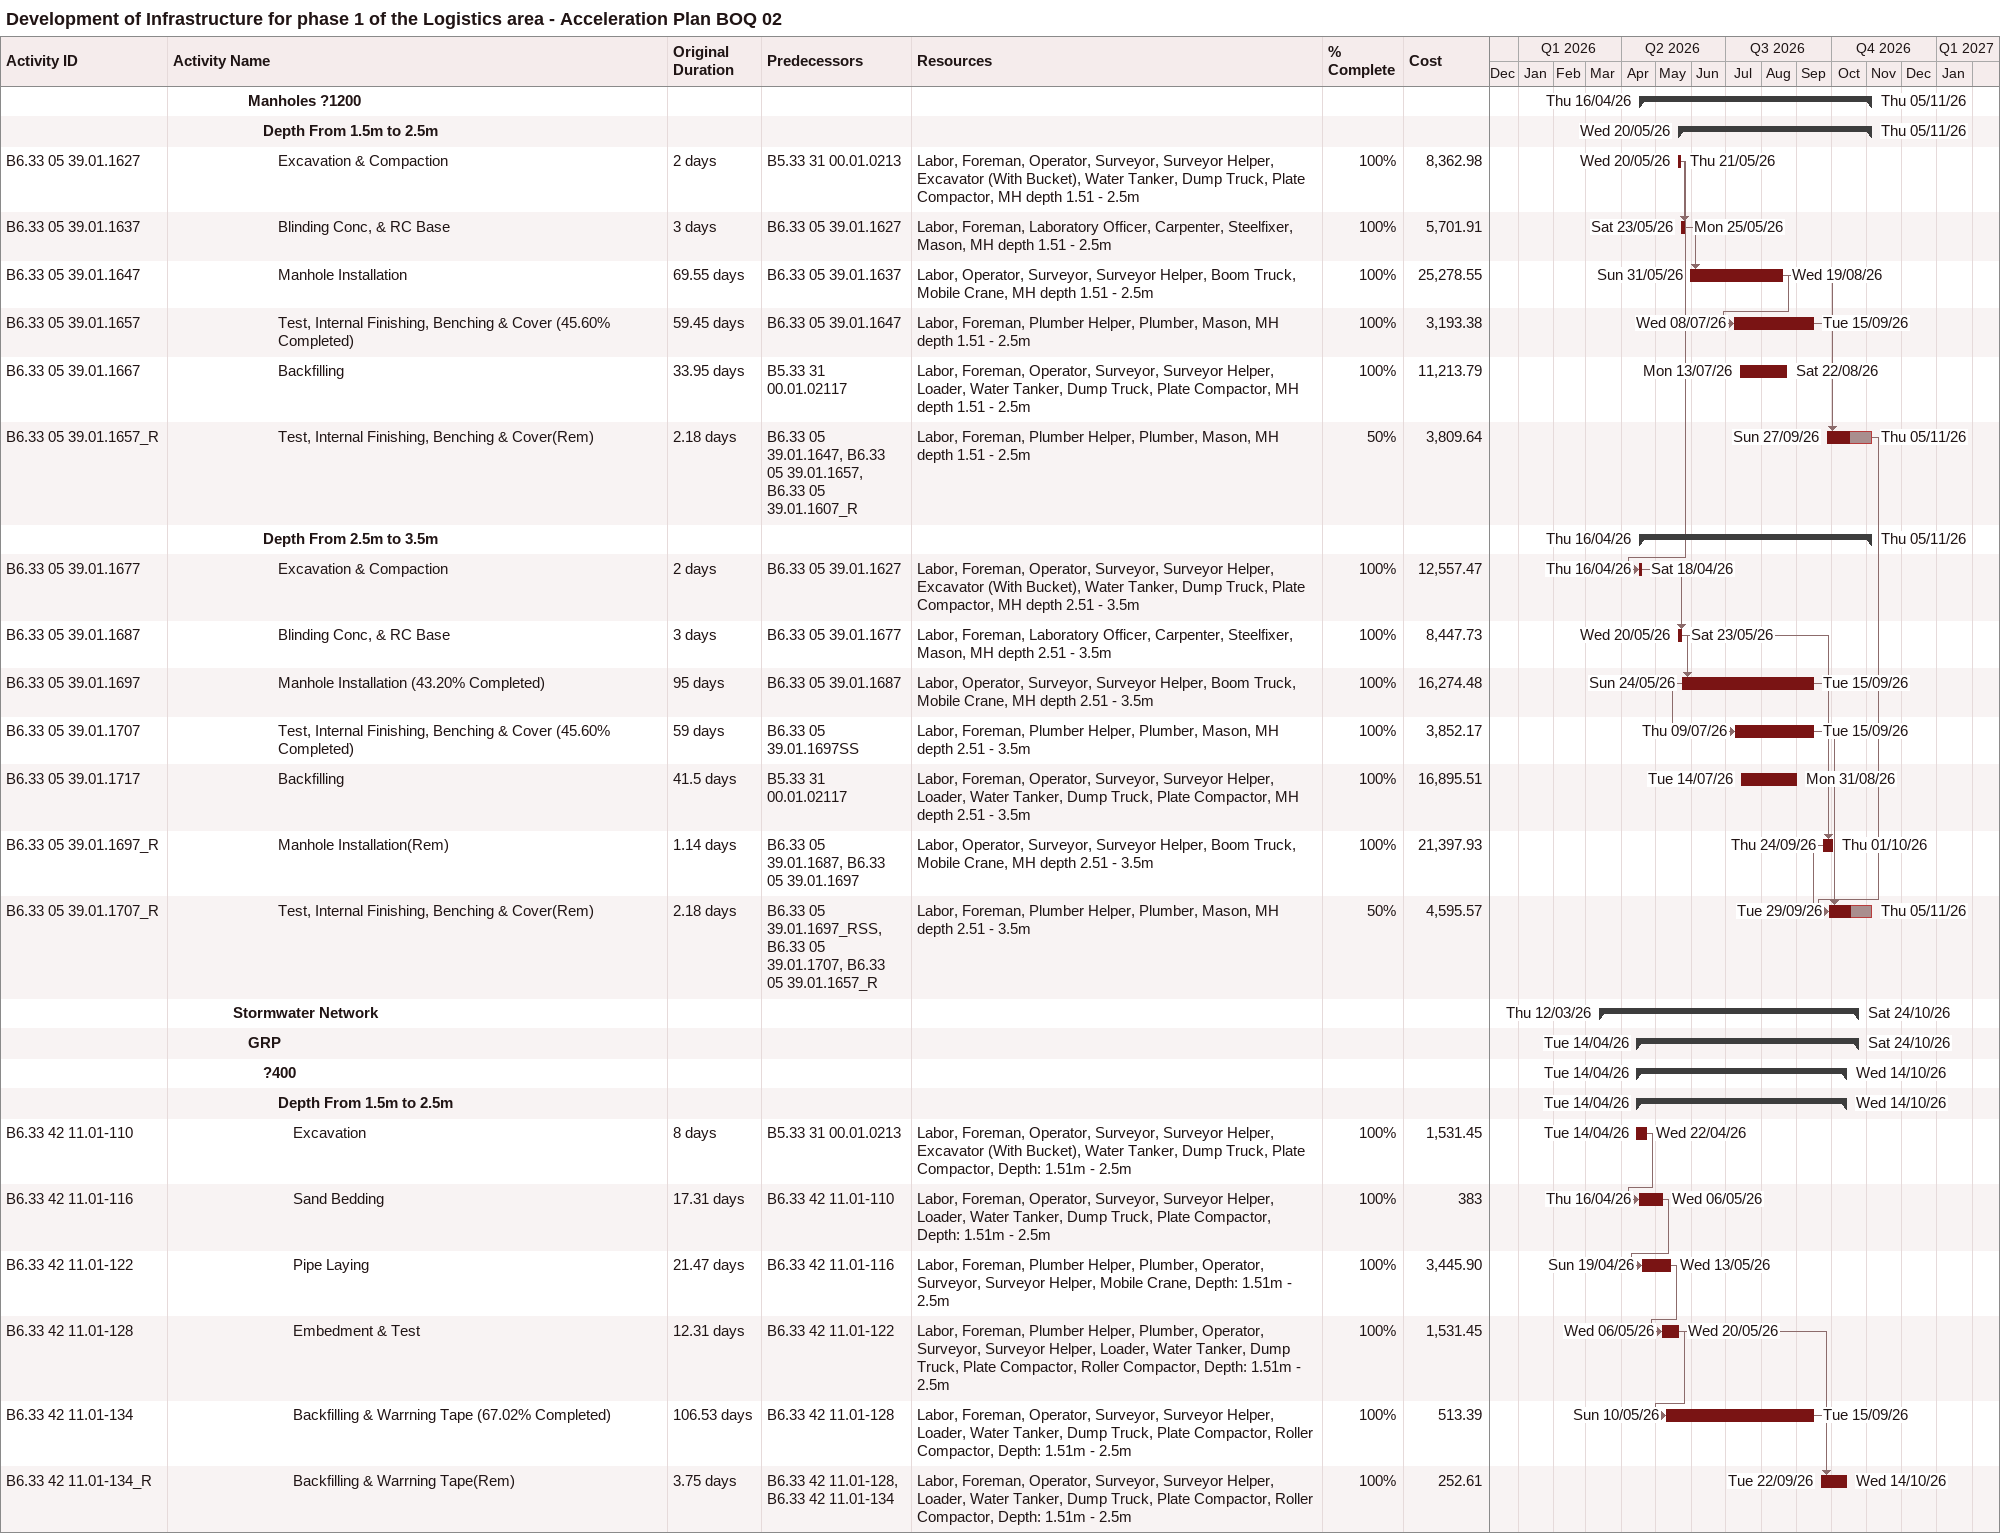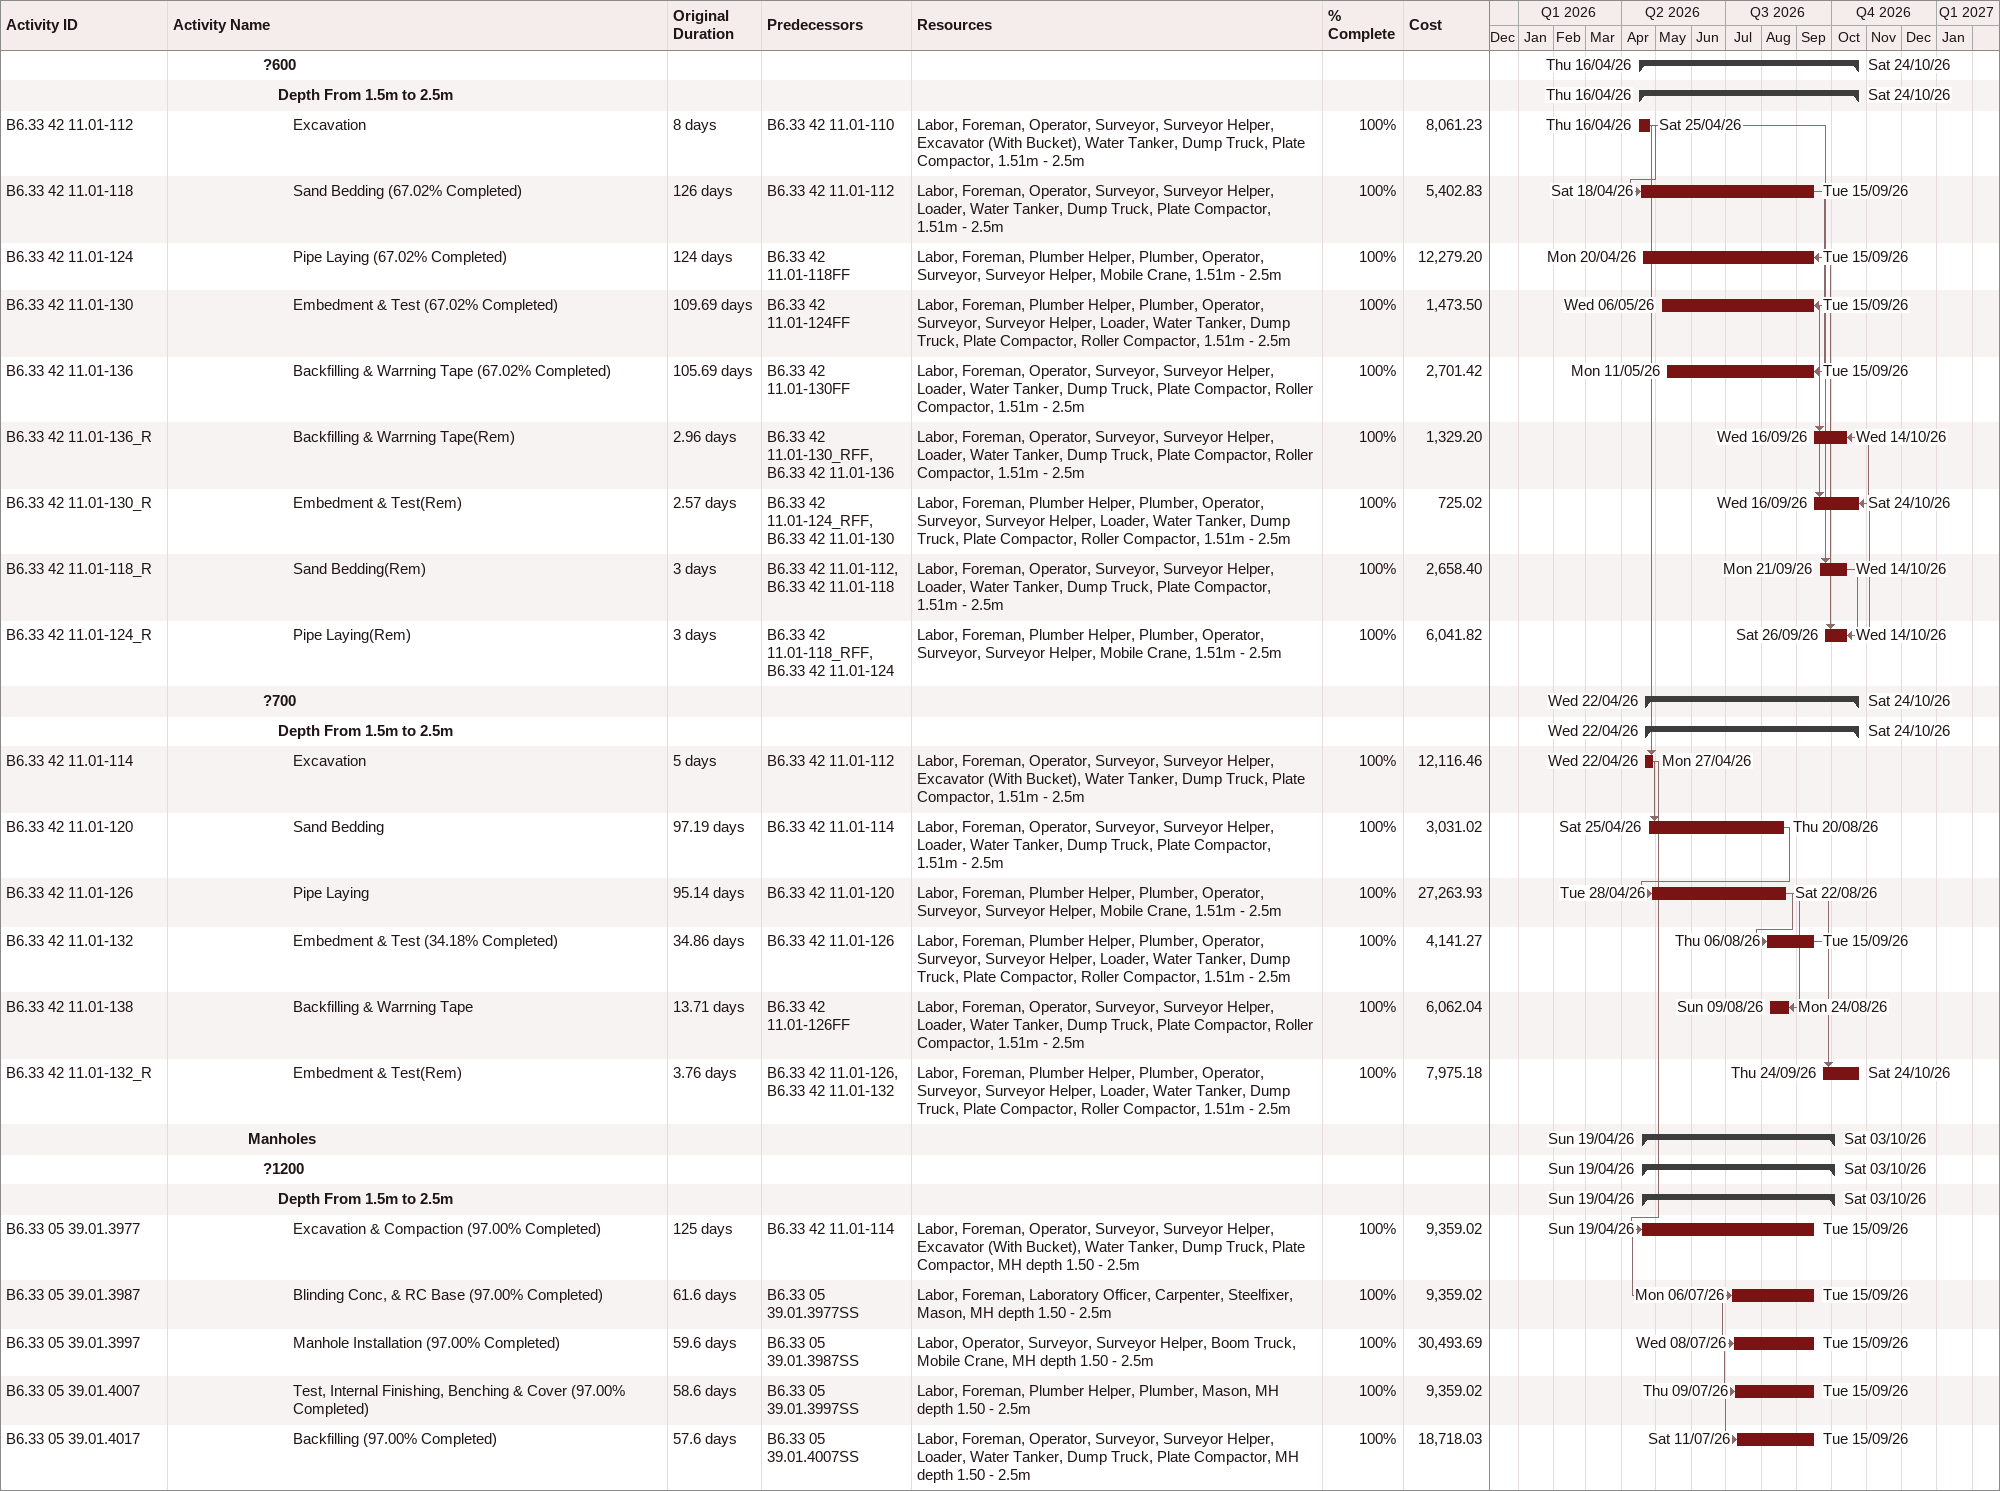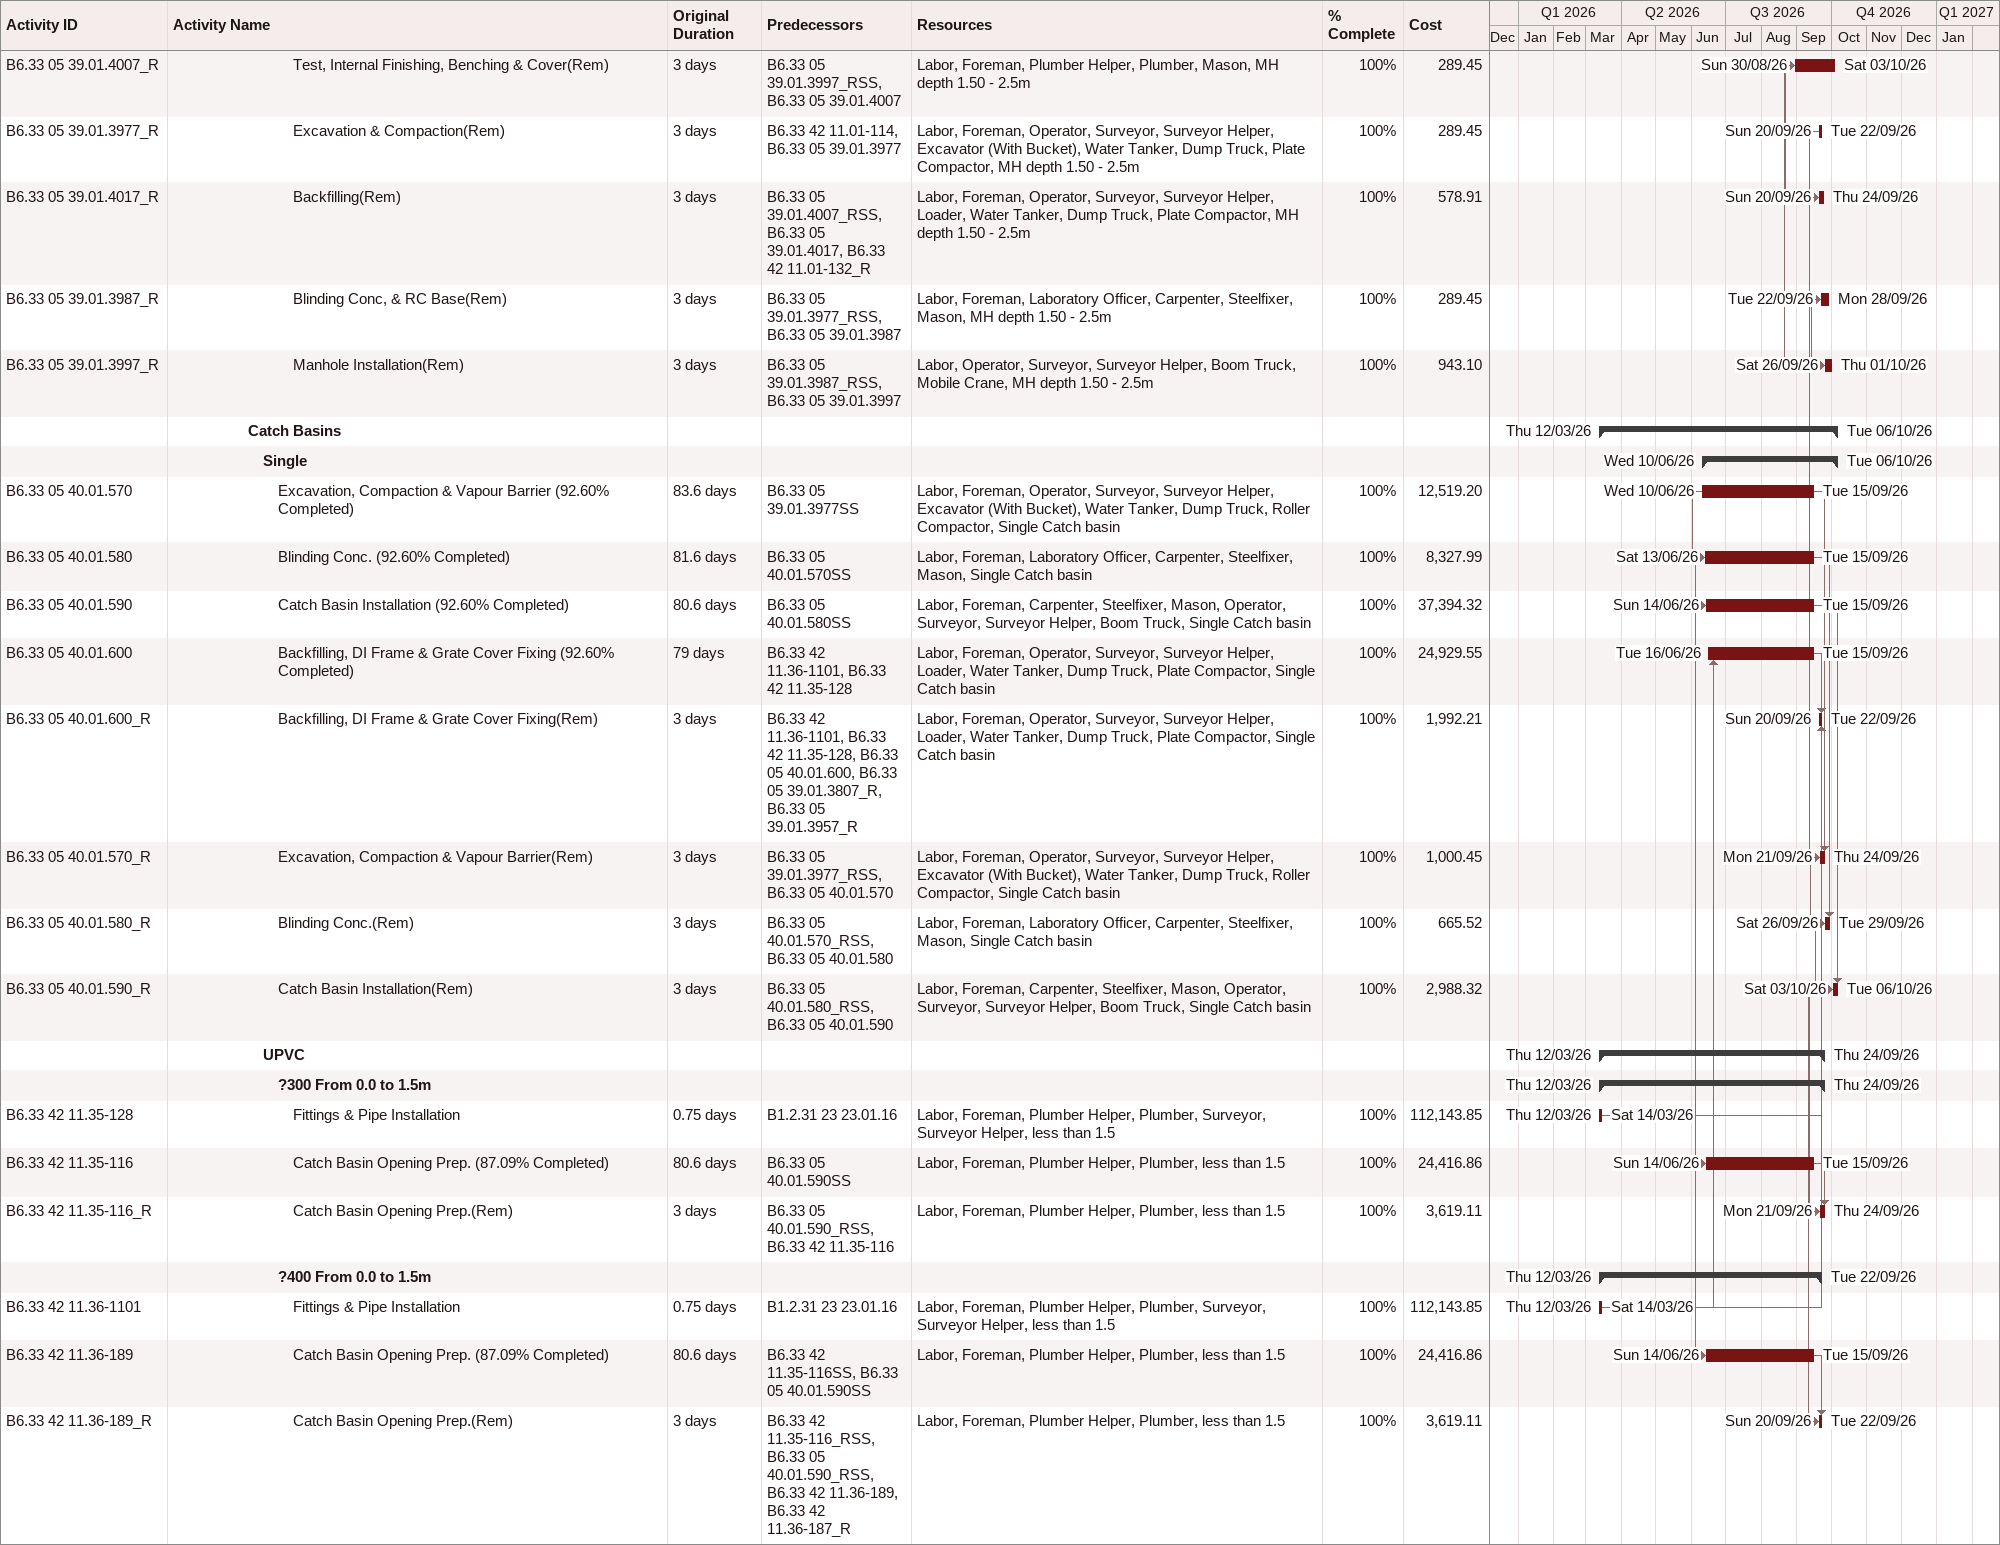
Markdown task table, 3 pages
Development of Infrastructure for phase 1 of the Logistics area - Acceleration Plan BOQ 02

| ID | Level | Task | Original duration | Start | Finish | Predecessors | Resources | % complete | Cost |
|---|---|---|---|---|---|---|---|---|---|
|  | 6 | **Manholes ?1200** |  | 2026-04-16 | 2026-11-05 |  |  |  |  |
|  | 7 | **Depth From 1.5m to 2.5m** |  | 2026-05-20 | 2026-11-05 |  |  |  |  |
| B6.33 05 39.01.1627 | 8 | Excavation & Compaction | 2d | 2026-05-20 | 2026-05-21 | B5.33 31 00.01.0213 | Labor, Foreman, Operator, Surveyor, Surveyor Helper, Excavator (With Bucket), Water Tanker, Dump Truck, Plate Compactor, MH depth 1.51 - 2.5m | 100 | 8362.98 |
| B6.33 05 39.01.1637 | 8 | Blinding Conc, & RC Base | 3d | 2026-05-23 | 2026-05-25 | B6.33 05 39.01.1627 | Labor, Foreman, Laboratory Officer, Carpenter, Steelfixer, Mason, MH depth 1.51 - 2.5m | 100 | 5701.91 |
| B6.33 05 39.01.1647 | 8 | Manhole Installation | 69.55d | 2026-05-31 | 2026-08-19 | B6.33 05 39.01.1637 | Labor, Operator, Surveyor, Surveyor Helper, Boom Truck, Mobile Crane, MH depth 1.51 - 2.5m | 100 | 25278.55 |
| B6.33 05 39.01.1657 | 8 | Test, Internal Finishing, Benching & Cover (45.60% Completed) | 59.45d | 2026-07-08 | 2026-09-15 | B6.33 05 39.01.1647 | Labor, Foreman, Plumber Helper, Plumber, Mason, MH depth 1.51 - 2.5m | 100 | 3193.38 |
| B6.33 05 39.01.1667 | 8 | Backfilling | 33.95d | 2026-07-13 | 2026-08-22 | B5.33 31 00.01.02117 | Labor, Foreman, Operator, Surveyor, Surveyor Helper, Loader, Water Tanker, Dump Truck, Plate Compactor, MH depth 1.51 - 2.5m | 100 | 11213.79 |
| B6.33 05 39.01.1657_R | 8 | Test, Internal Finishing, Benching & Cover(Rem) | 2.18d | 2026-09-27 | 2026-11-05 | B6.33 05 39.01.1647, B6.33 05 39.01.1657, B6.33 05 39.01.1607_R | Labor, Foreman, Plumber Helper, Plumber, Mason, MH depth 1.51 - 2.5m | 50 | 3809.64 |
|  | 7 | **Depth From 2.5m to 3.5m** |  | 2026-04-16 | 2026-11-05 |  |  |  |  |
| B6.33 05 39.01.1677 | 8 | Excavation & Compaction | 2d | 2026-04-16 | 2026-04-18 | B6.33 05 39.01.1627 | Labor, Foreman, Operator, Surveyor, Surveyor Helper, Excavator (With Bucket), Water Tanker, Dump Truck, Plate Compactor, MH depth 2.51 - 3.5m | 100 | 12557.47 |
| B6.33 05 39.01.1687 | 8 | Blinding Conc, & RC Base | 3d | 2026-05-20 | 2026-05-23 | B6.33 05 39.01.1677 | Labor, Foreman, Laboratory Officer, Carpenter, Steelfixer, Mason, MH depth 2.51 - 3.5m | 100 | 8447.73 |
| B6.33 05 39.01.1697 | 8 | Manhole Installation (43.20% Completed) | 95d | 2026-05-24 | 2026-09-15 | B6.33 05 39.01.1687 | Labor, Operator, Surveyor, Surveyor Helper, Boom Truck, Mobile Crane, MH depth 2.51 - 3.5m | 100 | 16274.48 |
| B6.33 05 39.01.1707 | 8 | Test, Internal Finishing, Benching & Cover (45.60% Completed) | 59d | 2026-07-09 | 2026-09-15 | B6.33 05 39.01.1697SS | Labor, Foreman, Plumber Helper, Plumber, Mason, MH depth 2.51 - 3.5m | 100 | 3852.17 |
| B6.33 05 39.01.1717 | 8 | Backfilling | 41.5d | 2026-07-14 | 2026-08-31 | B5.33 31 00.01.02117 | Labor, Foreman, Operator, Surveyor, Surveyor Helper, Loader, Water Tanker, Dump Truck, Plate Compactor, MH depth 2.51 - 3.5m | 100 | 16895.51 |
| B6.33 05 39.01.1697_R | 8 | Manhole Installation(Rem) | 1.14d | 2026-09-24 | 2026-10-01 | B6.33 05 39.01.1687, B6.33 05 39.01.1697 | Labor, Operator, Surveyor, Surveyor Helper, Boom Truck, Mobile Crane, MH depth 2.51 - 3.5m | 100 | 21397.93 |
| B6.33 05 39.01.1707_R | 8 | Test, Internal Finishing, Benching & Cover(Rem) | 2.18d | 2026-09-29 | 2026-11-05 | B6.33 05 39.01.1697_RSS, B6.33 05 39.01.1707, B6.33 05 39.01.1657_R | Labor, Foreman, Plumber Helper, Plumber, Mason, MH depth 2.51 - 3.5m | 50 | 4595.57 |
|  | 5 | **Stormwater Network** |  | 2026-03-12 | 2026-10-24 |  |  |  |  |
|  | 6 | **GRP** |  | 2026-04-14 | 2026-10-24 |  |  |  |  |
|  | 7 | **?400** |  | 2026-04-14 | 2026-10-14 |  |  |  |  |
|  | 8 | **Depth From 1.5m to 2.5m** |  | 2026-04-14 | 2026-10-14 |  |  |  |  |
| B6.33 42 11.01-110 | 9 | Excavation | 8d | 2026-04-14 | 2026-04-22 | B5.33 31 00.01.0213 | Labor, Foreman, Operator, Surveyor, Surveyor Helper, Excavator (With Bucket), Water Tanker, Dump Truck, Plate Compactor, Depth: 1.51m - 2.5m | 100 | 1531.45 |
| B6.33 42 11.01-116 | 9 | Sand Bedding | 17.31d | 2026-04-16 | 2026-05-06 | B6.33 42 11.01-110 | Labor, Foreman, Operator, Surveyor, Surveyor Helper, Loader, Water Tanker, Dump Truck, Plate Compactor, Depth: 1.51m - 2.5m | 100 | 383 |
| B6.33 42 11.01-122 | 9 | Pipe Laying | 21.47d | 2026-04-19 | 2026-05-13 | B6.33 42 11.01-116 | Labor, Foreman, Plumber Helper, Plumber, Operator, Surveyor, Surveyor Helper, Mobile Crane, Depth: 1.51m - 2.5m | 100 | 3445.90 |
| B6.33 42 11.01-128 | 9 | Embedment & Test | 12.31d | 2026-05-06 | 2026-05-20 | B6.33 42 11.01-122 | Labor, Foreman, Plumber Helper, Plumber, Operator, Surveyor, Surveyor Helper, Loader, Water Tanker, Dump Truck, Plate Compactor, Roller Compactor, Depth: 1.51m - 2.5m | 100 | 1531.45 |
| B6.33 42 11.01-134 | 9 | Backfilling & Warrning Tape (67.02% Completed) | 106.53d | 2026-05-10 | 2026-09-15 | B6.33 42 11.01-128 | Labor, Foreman, Operator, Surveyor, Surveyor Helper, Loader, Water Tanker, Dump Truck, Plate Compactor, Roller Compactor, Depth: 1.51m - 2.5m | 100 | 513.39 |
| B6.33 42 11.01-134_R | 9 | Backfilling & Warrning Tape(Rem) | 3.75d | 2026-09-22 | 2026-10-14 | B6.33 42 11.01-128, B6.33 42 11.01-134 | Labor, Foreman, Operator, Surveyor, Surveyor Helper, Loader, Water Tanker, Dump Truck, Plate Compactor, Roller Compactor, Depth: 1.51m - 2.5m | 100 | 252.61 |
|  | 7 | **?600** |  | 2026-04-16 | 2026-10-24 |  |  |  |  |
|  | 8 | **Depth From 1.5m to 2.5m** |  | 2026-04-16 | 2026-10-24 |  |  |  |  |
| B6.33 42 11.01-112 | 9 | Excavation | 8d | 2026-04-16 | 2026-04-25 | B6.33 42 11.01-110 | Labor, Foreman, Operator, Surveyor, Surveyor Helper, Excavator (With Bucket), Water Tanker, Dump Truck, Plate Compactor, 1.51m - 2.5m | 100 | 8061.23 |
| B6.33 42 11.01-118 | 9 | Sand Bedding (67.02% Completed) | 126d | 2026-04-18 | 2026-09-15 | B6.33 42 11.01-112 | Labor, Foreman, Operator, Surveyor, Surveyor Helper, Loader, Water Tanker, Dump Truck, Plate Compactor, 1.51m - 2.5m | 100 | 5402.83 |
| B6.33 42 11.01-124 | 9 | Pipe Laying (67.02% Completed) | 124d | 2026-04-20 | 2026-09-15 | B6.33 42 11.01-118FF | Labor, Foreman, Plumber Helper, Plumber, Operator, Surveyor, Surveyor Helper, Mobile Crane, 1.51m - 2.5m | 100 | 12279.20 |
| B6.33 42 11.01-130 | 9 | Embedment & Test (67.02% Completed) | 109.69d | 2026-05-06 | 2026-09-15 | B6.33 42 11.01-124FF | Labor, Foreman, Plumber Helper, Plumber, Operator, Surveyor, Surveyor Helper, Loader, Water Tanker, Dump Truck, Plate Compactor, Roller Compactor, 1.51m - 2.5m | 100 | 1473.50 |
| B6.33 42 11.01-136 | 9 | Backfilling & Warrning Tape (67.02% Completed) | 105.69d | 2026-05-11 | 2026-09-15 | B6.33 42 11.01-130FF | Labor, Foreman, Operator, Surveyor, Surveyor Helper, Loader, Water Tanker, Dump Truck, Plate Compactor, Roller Compactor, 1.51m - 2.5m | 100 | 2701.42 |
| B6.33 42 11.01-136_R | 9 | Backfilling & Warrning Tape(Rem) | 2.96d | 2026-09-16 | 2026-10-14 | B6.33 42 11.01-130_RFF, B6.33 42 11.01-136 | Labor, Foreman, Operator, Surveyor, Surveyor Helper, Loader, Water Tanker, Dump Truck, Plate Compactor, Roller Compactor, 1.51m - 2.5m | 100 | 1329.20 |
| B6.33 42 11.01-130_R | 9 | Embedment & Test(Rem) | 2.57d | 2026-09-16 | 2026-10-24 | B6.33 42 11.01-124_RFF, B6.33 42 11.01-130 | Labor, Foreman, Plumber Helper, Plumber, Operator, Surveyor, Surveyor Helper, Loader, Water Tanker, Dump Truck, Plate Compactor, Roller Compactor, 1.51m - 2.5m | 100 | 725.02 |
| B6.33 42 11.01-118_R | 9 | Sand Bedding(Rem) | 3d | 2026-09-21 | 2026-10-14 | B6.33 42 11.01-112, B6.33 42 11.01-118 | Labor, Foreman, Operator, Surveyor, Surveyor Helper, Loader, Water Tanker, Dump Truck, Plate Compactor, 1.51m - 2.5m | 100 | 2658.40 |
| B6.33 42 11.01-124_R | 9 | Pipe Laying(Rem) | 3d | 2026-09-26 | 2026-10-14 | B6.33 42 11.01-118_RFF, B6.33 42 11.01-124 | Labor, Foreman, Plumber Helper, Plumber, Operator, Surveyor, Surveyor Helper, Mobile Crane, 1.51m - 2.5m | 100 | 6041.82 |
|  | 7 | **?700** |  | 2026-04-22 | 2026-10-24 |  |  |  |  |
|  | 8 | **Depth From 1.5m to 2.5m** |  | 2026-04-22 | 2026-10-24 |  |  |  |  |
| B6.33 42 11.01-114 | 9 | Excavation | 5d | 2026-04-22 | 2026-04-27 | B6.33 42 11.01-112 | Labor, Foreman, Operator, Surveyor, Surveyor Helper, Excavator (With Bucket), Water Tanker, Dump Truck, Plate Compactor, 1.51m - 2.5m | 100 | 12116.46 |
| B6.33 42 11.01-120 | 9 | Sand Bedding | 97.19d | 2026-04-25 | 2026-08-20 | B6.33 42 11.01-114 | Labor, Foreman, Operator, Surveyor, Surveyor Helper, Loader, Water Tanker, Dump Truck, Plate Compactor, 1.51m - 2.5m | 100 | 3031.02 |
| B6.33 42 11.01-126 | 9 | Pipe Laying | 95.14d | 2026-04-28 | 2026-08-22 | B6.33 42 11.01-120 | Labor, Foreman, Plumber Helper, Plumber, Operator, Surveyor, Surveyor Helper, Mobile Crane, 1.51m - 2.5m | 100 | 27263.93 |
| B6.33 42 11.01-132 | 9 | Embedment & Test (34.18% Completed) | 34.86d | 2026-08-06 | 2026-09-15 | B6.33 42 11.01-126 | Labor, Foreman, Plumber Helper, Plumber, Operator, Surveyor, Surveyor Helper, Loader, Water Tanker, Dump Truck, Plate Compactor, Roller Compactor, 1.51m - 2.5m | 100 | 4141.27 |
| B6.33 42 11.01-138 | 9 | Backfilling & Warrning Tape | 13.71d | 2026-08-09 | 2026-08-24 | B6.33 42 11.01-126FF | Labor, Foreman, Operator, Surveyor, Surveyor Helper, Loader, Water Tanker, Dump Truck, Plate Compactor, Roller Compactor, 1.51m - 2.5m | 100 | 6062.04 |
| B6.33 42 11.01-132_R | 9 | Embedment & Test(Rem) | 3.76d | 2026-09-24 | 2026-10-24 | B6.33 42 11.01-126, B6.33 42 11.01-132 | Labor, Foreman, Plumber Helper, Plumber, Operator, Surveyor, Surveyor Helper, Loader, Water Tanker, Dump Truck, Plate Compactor, Roller Compactor, 1.51m - 2.5m | 100 | 7975.18 |
|  | 6 | **Manholes** |  | 2026-04-19 | 2026-10-03 |  |  |  |  |
|  | 7 | **?1200** |  | 2026-04-19 | 2026-10-03 |  |  |  |  |
|  | 8 | **Depth From 1.5m to 2.5m** |  | 2026-04-19 | 2026-10-03 |  |  |  |  |
| B6.33 05 39.01.3977 | 9 | Excavation & Compaction (97.00% Completed) | 125d | 2026-04-19 | 2026-09-15 | B6.33 42 11.01-114 | Labor, Foreman, Operator, Surveyor, Surveyor Helper, Excavator (With Bucket), Water Tanker, Dump Truck, Plate Compactor, MH depth 1.50 - 2.5m | 100 | 9359.02 |
| B6.33 05 39.01.3987 | 9 | Blinding Conc, & RC Base (97.00% Completed) | 61.6d | 2026-07-06 | 2026-09-15 | B6.33 05 39.01.3977SS | Labor, Foreman, Laboratory Officer, Carpenter, Steelfixer, Mason, MH depth 1.50 - 2.5m | 100 | 9359.02 |
| B6.33 05 39.01.3997 | 9 | Manhole Installation (97.00% Completed) | 59.6d | 2026-07-08 | 2026-09-15 | B6.33 05 39.01.3987SS | Labor, Operator, Surveyor, Surveyor Helper, Boom Truck, Mobile Crane, MH depth 1.50 - 2.5m | 100 | 30493.69 |
| B6.33 05 39.01.4007 | 9 | Test, Internal Finishing, Benching & Cover (97.00% Completed) | 58.6d | 2026-07-09 | 2026-09-15 | B6.33 05 39.01.3997SS | Labor, Foreman, Plumber Helper, Plumber, Mason, MH depth 1.50 - 2.5m | 100 | 9359.02 |
| B6.33 05 39.01.4017 | 9 | Backfilling (97.00% Completed) | 57.6d | 2026-07-11 | 2026-09-15 | B6.33 05 39.01.4007SS | Labor, Foreman, Operator, Surveyor, Surveyor Helper, Loader, Water Tanker, Dump Truck, Plate Compactor, MH depth 1.50 - 2.5m | 100 | 18718.03 |
| B6.33 05 39.01.4007_R | 9 | Test, Internal Finishing, Benching & Cover(Rem) | 3d | 2026-08-30 | 2026-10-03 | B6.33 05 39.01.3997_RSS, B6.33 05 39.01.4007 | Labor, Foreman, Plumber Helper, Plumber, Mason, MH depth 1.50 - 2.5m | 100 | 289.45 |
| B6.33 05 39.01.3977_R | 9 | Excavation & Compaction(Rem) | 3d | 2026-09-20 | 2026-09-22 | B6.33 42 11.01-114, B6.33 05 39.01.3977 | Labor, Foreman, Operator, Surveyor, Surveyor Helper, Excavator (With Bucket), Water Tanker, Dump Truck, Plate Compactor, MH depth 1.50 - 2.5m | 100 | 289.45 |
| B6.33 05 39.01.4017_R | 9 | Backfilling(Rem) | 3d | 2026-09-20 | 2026-09-24 | B6.33 05 39.01.4007_RSS, B6.33 05 39.01.4017, B6.33 42 11.01-132_R | Labor, Foreman, Operator, Surveyor, Surveyor Helper, Loader, Water Tanker, Dump Truck, Plate Compactor, MH depth 1.50 - 2.5m | 100 | 578.91 |
| B6.33 05 39.01.3987_R | 9 | Blinding Conc, & RC Base(Rem) | 3d | 2026-09-22 | 2026-09-28 | B6.33 05 39.01.3977_RSS, B6.33 05 39.01.3987 | Labor, Foreman, Laboratory Officer, Carpenter, Steelfixer, Mason, MH depth 1.50 - 2.5m | 100 | 289.45 |
| B6.33 05 39.01.3997_R | 9 | Manhole Installation(Rem) | 3d | 2026-09-26 | 2026-10-01 | B6.33 05 39.01.3987_RSS, B6.33 05 39.01.3997 | Labor, Operator, Surveyor, Surveyor Helper, Boom Truck, Mobile Crane, MH depth 1.50 - 2.5m | 100 | 943.10 |
|  | 6 | **Catch Basins** |  | 2026-03-12 | 2026-10-06 |  |  |  |  |
|  | 7 | **Single** |  | 2026-06-10 | 2026-10-06 |  |  |  |  |
| B6.33 05 40.01.570 | 8 | Excavation, Compaction & Vapour Barrier (92.60% Completed) | 83.6d | 2026-06-10 | 2026-09-15 | B6.33 05 39.01.3977SS | Labor, Foreman, Operator, Surveyor, Surveyor Helper, Excavator (With Bucket), Water Tanker, Dump Truck, Roller Compactor, Single Catch basin | 100 | 12519.20 |
| B6.33 05 40.01.580 | 8 | Blinding Conc. (92.60% Completed) | 81.6d | 2026-06-13 | 2026-09-15 | B6.33 05 40.01.570SS | Labor, Foreman, Laboratory Officer, Carpenter, Steelfixer, Mason, Single Catch basin | 100 | 8327.99 |
| B6.33 05 40.01.590 | 8 | Catch Basin Installation (92.60% Completed) | 80.6d | 2026-06-14 | 2026-09-15 | B6.33 05 40.01.580SS | Labor, Foreman, Carpenter, Steelfixer, Mason, Operator, Surveyor, Surveyor Helper, Boom Truck, Single Catch basin | 100 | 37394.32 |
| B6.33 05 40.01.600 | 8 | Backfilling, DI Frame & Grate Cover Fixing (92.60% Completed) | 79d | 2026-06-16 | 2026-09-15 | B6.33 42 11.36-1101, B6.33 42 11.35-128 | Labor, Foreman, Operator, Surveyor, Surveyor Helper, Loader, Water Tanker, Dump Truck, Plate Compactor, Single Catch basin | 100 | 24929.55 |
| B6.33 05 40.01.600_R | 8 | Backfilling, DI Frame & Grate Cover Fixing(Rem) | 3d | 2026-09-20 | 2026-09-22 | B6.33 42 11.36-1101, B6.33 42 11.35-128, B6.33 05 40.01.600, B6.33 05 39.01.3807_R, B6.33 05 39.01.3957_R | Labor, Foreman, Operator, Surveyor, Surveyor Helper, Loader, Water Tanker, Dump Truck, Plate Compactor, Single Catch basin | 100 | 1992.21 |
| B6.33 05 40.01.570_R | 8 | Excavation, Compaction & Vapour Barrier(Rem) | 3d | 2026-09-21 | 2026-09-24 | B6.33 05 39.01.3977_RSS, B6.33 05 40.01.570 | Labor, Foreman, Operator, Surveyor, Surveyor Helper, Excavator (With Bucket), Water Tanker, Dump Truck, Roller Compactor, Single Catch basin | 100 | 1000.45 |
| B6.33 05 40.01.580_R | 8 | Blinding Conc.(Rem) | 3d | 2026-09-26 | 2026-09-29 | B6.33 05 40.01.570_RSS, B6.33 05 40.01.580 | Labor, Foreman, Laboratory Officer, Carpenter, Steelfixer, Mason, Single Catch basin | 100 | 665.52 |
| B6.33 05 40.01.590_R | 8 | Catch Basin Installation(Rem) | 3d | 2026-10-03 | 2026-10-06 | B6.33 05 40.01.580_RSS, B6.33 05 40.01.590 | Labor, Foreman, Carpenter, Steelfixer, Mason, Operator, Surveyor, Surveyor Helper, Boom Truck, Single Catch basin | 100 | 2988.32 |
|  | 7 | **UPVC** |  | 2026-03-12 | 2026-09-24 |  |  |  |  |
|  | 8 | **?300 From 0.0 to 1.5m** |  | 2026-03-12 | 2026-09-24 |  |  |  |  |
| B6.33 42 11.35-128 | 9 | Fittings & Pipe Installation | 0.75d | 2026-03-12 | 2026-03-14 | B1.2.31 23 23.01.16 | Labor, Foreman, Plumber Helper, Plumber, Surveyor, Surveyor Helper, less than 1.5 | 100 | 112143.85 |
| B6.33 42 11.35-116 | 9 | Catch Basin Opening Prep. (87.09% Completed) | 80.6d | 2026-06-14 | 2026-09-15 | B6.33 05 40.01.590SS | Labor, Foreman, Plumber Helper, Plumber, less than 1.5 | 100 | 24416.86 |
| B6.33 42 11.35-116_R | 9 | Catch Basin Opening Prep.(Rem) | 3d | 2026-09-21 | 2026-09-24 | B6.33 05 40.01.590_RSS, B6.33 42 11.35-116 | Labor, Foreman, Plumber Helper, Plumber, less than 1.5 | 100 | 3619.11 |
|  | 8 | **?400 From 0.0 to 1.5m** |  | 2026-03-12 | 2026-09-22 |  |  |  |  |
| B6.33 42 11.36-1101 | 9 | Fittings & Pipe Installation | 0.75d | 2026-03-12 | 2026-03-14 | B1.2.31 23 23.01.16 | Labor, Foreman, Plumber Helper, Plumber, Surveyor, Surveyor Helper, less than 1.5 | 100 | 112143.85 |
| B6.33 42 11.36-189 | 9 | Catch Basin Opening Prep. (87.09% Completed) | 80.6d | 2026-06-14 | 2026-09-15 | B6.33 42 11.35-116SS, B6.33 05 40.01.590SS | Labor, Foreman, Plumber Helper, Plumber, less than 1.5 | 100 | 24416.86 |
| B6.33 42 11.36-189_R | 9 | Catch Basin Opening Prep.(Rem) | 3d | 2026-09-20 | 2026-09-22 | B6.33 42 11.35-116_RSS, B6.33 05 40.01.590_RSS, B6.33 42 11.36-189, B6.33 42 11.36-187_R | Labor, Foreman, Plumber Helper, Plumber, less than 1.5 | 100 | 3619.11 |
